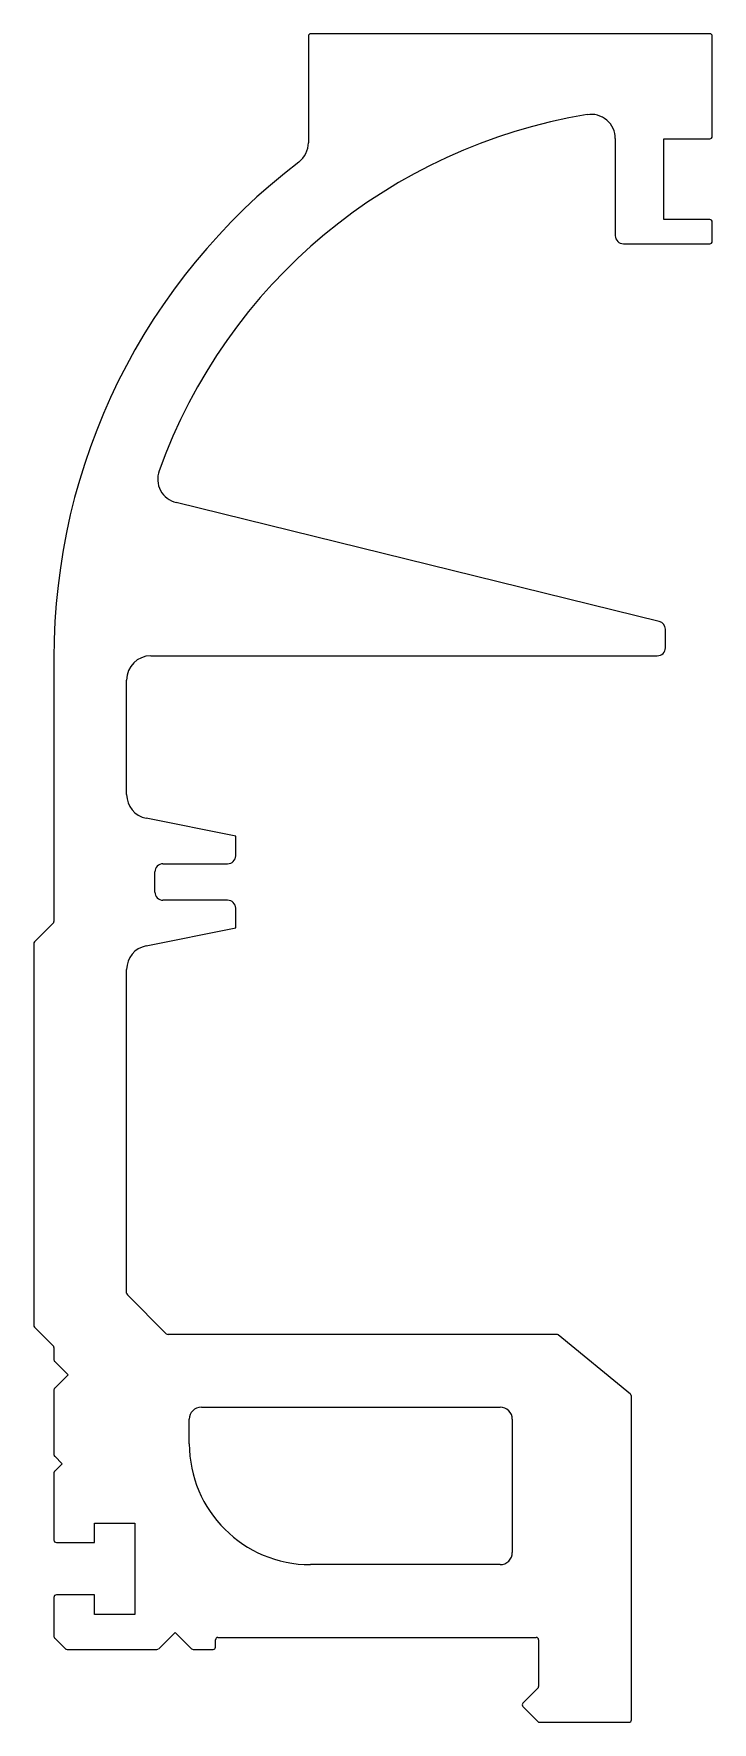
# Model space of a CAD drawing. Extents: x -1007 to -923, y 116 to 325.
import ezdxf

# ---------------------------------------------------------------- set-up
doc = ezdxf.new("R2010")
doc.units = 0
doc.header["$LTSCALE"] = 5
doc.layers.get('0').update_dxf_attribs({"linetype": 'CONTINUOUS'})

msp = doc.modelspace()

# ---------------------------------------------------------------- linework, layer by layer
for p, q in [((-973.32, 325.19), (-973.32, 312)), ((-923.62, 325.49), (-973.02, 325.49)), ((-923.32, 312.79), (-923.32, 325.19)), ((-935.32, 312.51), (-935.32, 300.49)), ((-929.32, 302.49), (-929.32, 312.49)), ((-929.32, 312.49), (-923.62, 312.49)), ((-923.62, 302.49), (-929.32, 302.49)), ((-923.32, 299.79), (-923.32, 302.19)), ((-934.32, 299.49), (-923.62, 299.49)), ((-929.88, 252.75), (-989.69, 267.45)), ((-929.12, 249.49), (-929.12, 251.77)), ((-1004.82, 248.23), (-1004.82, 215.61)), ((-992.82, 248.49), (-930.12, 248.49)), ((-995.82, 231.32), (-995.82, 245.49)), ((-982.32, 226.17), (-993.41, 228.38)), ((-982.32, 223.74), (-982.32, 226.17)), ((-992.32, 219.24), (-992.32, 221.74)), ((-991.32, 222.74), (-983.32, 222.74)), ((-983.32, 218.24), (-991.32, 218.24)), ((-1004.91, 215.4), (-1007.23, 213.07)), ((-982.32, 214.8), (-982.32, 217.24)), ((-993.41, 212.59), (-982.32, 214.8)), ((-1007.32, 212.86), (-1007.32, 165.61)), ((-993.41, 212.59), (-993.41, 212.59)), ((-995.82, 169.61), (-995.82, 209.65)), ((-990.91, 164.57), (-995.73, 169.4)), ((-1007.23, 165.4), (-1004.91, 163.07)), ((-942.59, 164.49), (-990.7, 164.49)), ((-933.43, 157.08), (-942.4, 164.42)), ((-1004.82, 162.86), (-1004.82, 161.36)), ((-1004.73, 161.15), (-1003.07, 159.49)), ((-1003.07, 159.49), (-1004.73, 157.82)), ((-1004.82, 157.61), (-1004.82, 149.61)), ((-933.32, 116.79), (-933.32, 156.84)), ((-986.57, 155.49), (-949.57, 155.49)), ((-988.07, 150.95), (-988.07, 153.99)), ((-948.07, 153.99), (-948.07, 137.49)), ((-1004.73, 149.4), (-1003.82, 148.49)), ((-1003.82, 148.49), (-1004.73, 147.57)), ((-1004.82, 147.36), (-1004.82, 139.04)), ((-999.82, 138.74), (-999.82, 141.14)), ((-999.82, 141.14), (-994.82, 141.14)), ((-994.82, 141.14), (-994.82, 129.84)), ((-1004.52, 138.74), (-999.82, 138.74)), ((-949.57, 135.99), (-973.07, 135.99)), ((-1004.82, 131.94), (-1004.82, 127.11)), ((-999.82, 132.24), (-1004.52, 132.24)), ((-999.82, 129.84), (-999.82, 132.24)), ((-994.82, 129.84), (-999.82, 129.84)), ((-991.85, 125.57), (-989.82, 127.61)), ((-989.82, 127.61), (-987.79, 125.57)), ((-1004.73, 126.9), (-1003.41, 125.57)), ((-1003.2, 125.49), (-992.07, 125.49)), ((-987.57, 125.49), (-985.12, 125.49)), ((-984.82, 125.79), (-984.82, 126.69)), ((-984.52, 126.99), (-945.12, 126.99)), ((-944.82, 126.69), (-944.82, 120.91)), ((-944.91, 120.7), (-946.76, 118.85)), ((-946.76, 118.42), (-944.91, 116.57)), ((-944.7, 116.49), (-933.62, 116.49))]:
    msp.add_line(p, q)
for centre, radius, start, end in [((-973.02, 325.19), 0.3, 90, 180), ((-923.62, 325.19), 0.3, 0, 90), ((-927.82, 248.37), 68, 99.3076, 160.2098), ((-938.32, 312.51), 3, 0, 99.5573), ((-976.32, 311.99), 3, 306.9643, 0.2584), ((-923.62, 312.79), 0.3, 270, 0), ((-927.82, 248.37), 77, 127.3326, 180.102), ((-923.62, 302.19), 0.3, 0, 90), ((-934.32, 300.49), 1, 180, 270), ((-923.62, 299.79), 0.3, 270, 0), ((-988.98, 270.37), 3, 160.108, 256.2958), ((-930.12, 251.77), 1, 0, 76.3952), ((-930.12, 249.49), 1, 270, 360), ((-992.82, 245.49), 3, 90, 180), ((-992.82, 231.32), 3, 180, 258.6902), ((-983.32, 223.74), 1, 270, 360), ((-991.32, 221.74), 1, 90, 180), ((-991.32, 219.24), 1, 180, 270), ((-983.32, 217.24), 1, 0.0046, 90.0046), ((-1005.12, 215.61), 0.3, 315, 0), ((-1007.02, 212.86), 0.3, 135, 180), ((-992.82, 209.65), 3, 101.3098, 180), ((-995.52, 169.61), 0.3, 180, 225), ((-1007.02, 165.61), 0.3, 180, 225), ((-1005.12, 162.86), 0.3, 0, 45), ((-990.7, 164.79), 0.3, 225, 270), ((-942.59, 164.19), 0.3, 50.7106, 90), ((-1004.52, 161.36), 0.3, 180, 225), ((-1004.52, 157.61), 0.3, 135, 180), ((-933.62, 156.84), 0.3, 0, 50.7106), ((-986.57, 153.99), 1.5, 90, 180), ((-949.57, 153.99), 1.5, 0, 90), ((-973.07, 150.99), 15, 180.1156, 270), ((-1004.52, 149.61), 0.3, 180, 225), ((-1004.52, 147.36), 0.3, 135, 180), ((-1004.52, 139.04), 0.3, 180, 270), ((-949.57, 137.49), 1.5, 270, 360), ((-1004.52, 131.94), 0.3, 90, 180), ((-1004.52, 127.11), 0.3, 180, 225), ((-1003.2, 125.79), 0.3, 225, 270), ((-992.07, 125.79), 0.3, 270, 315), ((-987.57, 125.79), 0.3, 224.9992, 270), ((-985.12, 125.79), 0.3, 270, 0), ((-984.52, 126.69), 0.3, 90, 180), ((-945.12, 126.69), 0.3, 0, 90), ((-945.12, 120.91), 0.3, 315.0004, 0), ((-946.55, 118.64), 0.3, 135.0004, 224.9996), ((-944.7, 116.79), 0.3, 224.9996, 270), ((-933.62, 116.79), 0.3, 270, 0)]:
    msp.add_arc(centre, radius, start, end)

doc.saveas('drawing.dxf')
